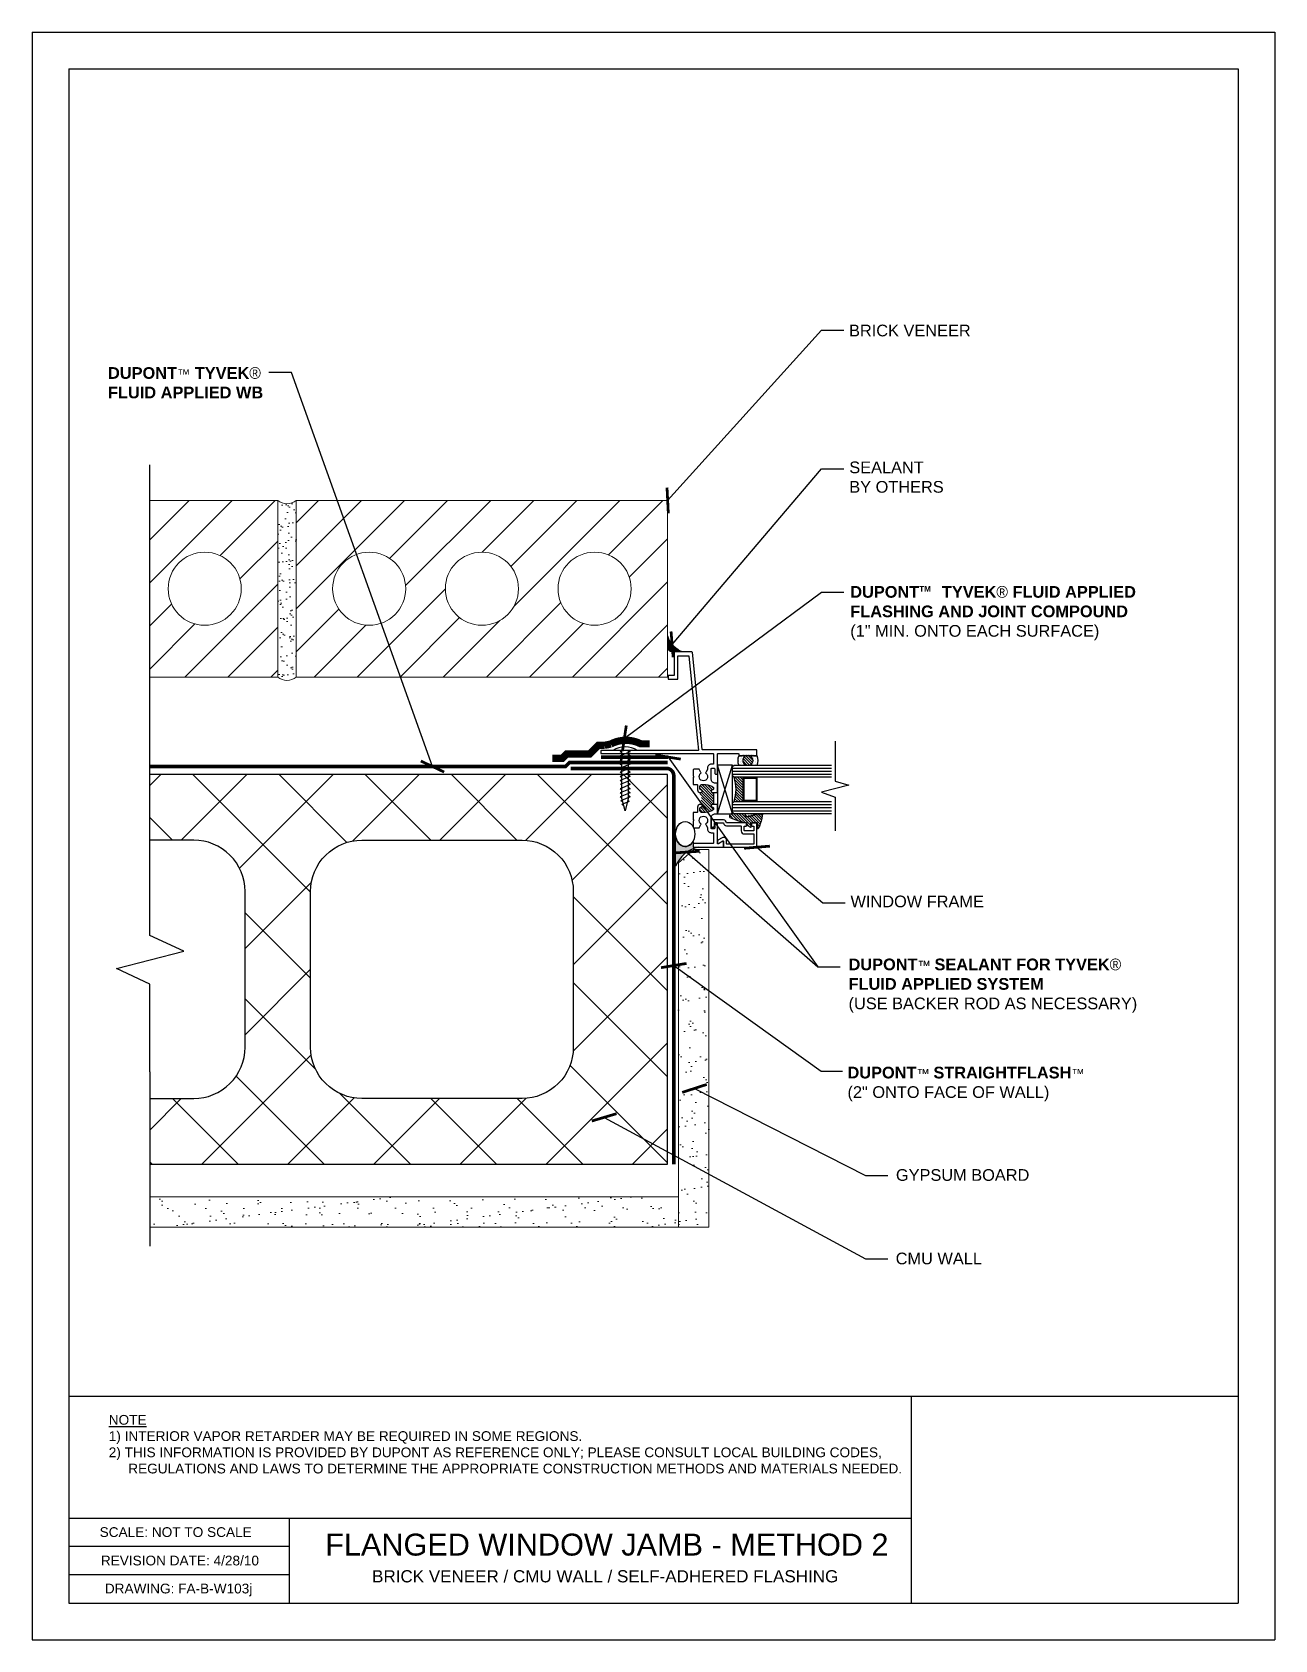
# Model space of a CAD drawing. Extents: x 431 to 456.5, y -41.5 to -8.5.
import ezdxf

# ---------------------------------------------------------------- set-up
doc = ezdxf.new("R2010")
doc.units = 0
doc.header["$LTSCALE"] = 1.5
doc.header["$MEASUREMENT"] = 0
doc.linetypes.add('DASHED2', pattern=[0.375, 0.25, -0.125])
doc.layers.get('0').update_dxf_attribs({"color": 8, "linetype": 'CONTINUOUS'})
for name, color, linetype in [('8x11-ttb$0$B', 5, 'CONTINUOUS'), ('CMU', 250, 'CONTINUOUS'), ('DuPont Self-Adhered Flashing', 252, 'CONTINUOUS'), ('Flanged Window', 250, 'CONTINUOUS'), ('SEALANT', 250, 'CONTINUOUS'), ('STRUCTURE', 250, 'CONTINUOUS'), ('TEXT', 7, 'CONTINUOUS'), ('Tyvek FA Flashing and Joint Treatment', 150, 'DASHED2'), ('Tyvek FA WB', 10, 'DASHED2')]:
    doc.layers.add(name, color=color, linetype=linetype)
for name, color, linetype, lineweight in [('A-Sealant', 250, 'CONTINUOUS', 15), ('brick', 250, 'CONTINUOUS', 5), ('Gyp Board', 250, 'CONTINUOUS', 20)]:
    doc.layers.add(name, color=color, linetype=linetype, lineweight=lineweight)
doc.layers.add('VIEWPORT', color=7, linetype='CONTINUOUS', plot=False)
doc.styles.add('DETAILS', font='sanss___.ttf', dxfattribs={"height": 1})
doc.dimstyles.new('ARCH_1_1-2_IN', dxfattribs={"dimscale": 0, "dimtxt": 0.09375, "dimasz": 0.09375, "dimexe": 0.0625, "dimexo": 0.0625, "dimgap": 0.0625, "dimtad": 1, "dimdec": 4, "dimlfac": 8, "dimzin": 3, "dimdsep": 46, "dimlunit": 4, "dimtxsty": 'Standard', "dimblk1": 'ARCHTICK', "dimblk2": 'ARCHTICK', "dimsah": 1, "dimcen": 0.0625, "dimdle": 0.0625, "dimclrd": 256, "dimclre": 256, "dimclrt": 256, "dimadec": 0, "dimazin": 0, "dimtfac": 1, "dimtdec": 4, "dimtmove": 0, "dimatfit": 3, "dimldrblk": 'ARCHTICK', "dimfxl": 1, "dimfrac": 2, "dimtolj": 1, "dimtzin": 0, "dimlwd": -1, "dimlwe": -1, "dimarcsym": 0})
pattern_1 = [(315, (440.01487, -11.85263), (0.02762136, 0.02762136), [])]

# ---------------------------------------------------------------- blocks, each defined once
blk = doc.blocks.new('*X1')
at = {"color": 0}
for p, q in [((0.140625, 0.34375), (0.140625, 0.34375)), ((0.15625, 0.375), (0.15625, 0.375)), ((0.171875, 0.34375), (0.171875, 0.34375)), ((0.1875, 0.375), (0.1875, 0.375)), ((0.203125, 0.34375), (0.203125, 0.34375)), ((0.21875, 0.375), (0.21875, 0.375)), ((0.234375, 0.34375), (0.234375, 0.34375)), ((0.25, 0.375), (0.25, 0.375)), ((0.265625, 0.34375), (0.265625, 0.34375)), ((0.28125, 0.375), (0.28125, 0.375)), ((0.296875, 0.34375), (0.296875, 0.34375)), ((0.3125, 0.375), (0.3125, 0.375)), ((0.140625, 0.28125), (0.140625, 0.28125)), ((0.140625, 0.09375), (0.140625, 0.09375)), ((0.140625, 0.03125), (0.140625, 0.03125)), ((0.15625, 0.3125), (0.15625, 0.3125)), ((0.15625, 0.0625), (0.15625, 0.0625)), ((0.15625, 0), (0.15625, 0)), ((0.171875, 0.03125), (0.171875, 0.03125)), ((0.1875, 0.3125), (0.1875, 0.3125)), ((0.1875, 0.0625), (0.1875, 0.0625)), ((0.1875, 0), (0.1875, 0)), ((0.203125, 0.03125), (0.203125, 0.03125)), ((0.21875, 0.3125), (0.21875, 0.3125)), ((0.21875, 0.0625), (0.21875, 0.0625)), ((0.21875, 0), (0.21875, 0)), ((0.234375, 0.03125), (0.234375, 0.03125)), ((0.25, 0.3125), (0.25, 0.3125)), ((0.25, 0.0625), (0.25, 0.0625)), ((0.25, 0), (0.25, 0)), ((0.265625, 0.03125), (0.265625, 0.03125)), ((0.28125, 0.3125), (0.28125, 0.3125)), ((0.28125, 0.0625), (0.28125, 0.0625)), ((0.28125, 0), (0.28125, 0)), ((0.296875, 0.28125), (0.296875, 0.28125)), ((0.296875, 0.09375), (0.296875, 0.09375)), ((0.296875, 0.03125), (0.296875, 0.03125)), ((0.3125, 0.3125), (0.3125, 0.3125)), ((0.3125, 0.25), (0.3125, 0.25)), ((0.3125, 0.125), (0.3125, 0.125)), ((0.3125, 0.0625), (0.3125, 0.0625)), ((0.3125, 0), (0.3125, 0))]:
    blk.add_line(p, q, dxfattribs=at)
blk = doc.blocks.new('_ArchTick')
at = {"color": 0, "linetype": 'ByBlock', "const_width": 0.15}
blk.add_lwpolyline([(-0.5, -0.5), (0.5, 0.5)], dxfattribs=at)
blk = doc.blocks.new('Revsion Date')
at = {"layer": 'TEXT', "insert": (0, 0.203, 0), "char_height": 0.2, "width": 16.26452, "attachment_point": 1, "style": 'DETAILS'}
blk.add_mtext('\\pi-0.033334,l0.033334,t0.1;REVISION DATE: 4/28/10', dxfattribs=at)

msp = doc.modelspace()

# ---------------------------------------------------------------- hatches: boundary and pattern name
at = {"layer": 'brick'}
h = msp.add_hatch(dxfattribs=at)
h.set_pattern_fill('_USER', color=256, scale=0.625, angle=45, style=0, pattern_type=0)
h.set_pattern_definition([(45, (327.72966, 178.6212), (-0.4419417, 0.4419417), [])])
h.paths.add_polyline_path([(443.995, -21.729), (443.995, -18.104), (436.37, -18.104), (436.37, -21.729)])
h.paths.add_polyline_path([(441.745, -19.916, -1), (443.245, -19.916, -1)], flags=16)
h.paths.add_polyline_path([(439.433, -19.916, -1), (440.933, -19.916, -1)], flags=16)
h.paths.add_polyline_path([(437.12, -19.916, -1), (438.62, -19.916, -1)], flags=16)
h.paths.add_polyline_path([(433.745, -19.916, -1), (435.245, -19.916, -1)], flags=16)
h.paths.add_polyline_path([(433.367, -18.104), (433.367, -21.729), (435.995, -21.729), (435.995, -18.104)])
h = msp.add_hatch(dxfattribs=at)
h.set_pattern_fill('AR-SAND', color=256, scale=0.15, style=0)
h.set_pattern_definition([(37.5, (489.29116, 62.98145), (-0.009449, 0.28902357), [0, -0.228, 0, -0.255, 0, -0.24375]), (7.5, (489.29116, 62.98145), (0.2654665, 0.4233219), [0, -0.123, 0, -0.2055, 0, -0.07875]), (327.5, (489.10666, 62.98145), (0.4671213, 0.00084886), [0, -0.075, 0, -0.27, 0, -0.3525]), (317.5, (489.10666, 62.98145), (0.450919, 0.1316513), [0, -0.0375, 0, -0.177, 0, -0.2025])])
h.paths.add_polyline_path([(435.995, -21.729, 0.36364), (436.37, -21.729), (436.37, -18.104, -0.36364), (435.995, -18.104)])
at = {"layer": 'CMU'}
h = msp.add_hatch(dxfattribs=at)
h.set_pattern_fill('ANSI37', color=256, scale=10, angle=-90, style=0)
h.set_pattern_definition([(315, (555.8985, -37.5424), (0.883883, 0.883883), []), (45, (555.8985, -37.5424), (-0.883883, 0.883883), [])])
h.paths.add_polyline_path([(436.669, -29.329), (436.669, -26.129, -0.414214), (437.722, -25.076), (441.006, -25.076, -0.414214), (442.059, -26.129), (442.059, -29.329, -0.414214), (441.006, -30.381), (437.722, -30.381, -0.414214)], flags=16)
h.paths.add_polyline_path([(433.367, -23.729), (433.367, -27.036), (434.066, -27.359), (432.682, -27.714), (433.367, -28.03), (433.367, -29.836), (433.367, -31.729), (443.995, -31.729), (443.995, -23.729)])
edge = h.paths.add_edge_path()
edge.add_line((433.367, -25.076), (433.367, -27.036))
edge.add_line((433.367, -27.036), (434.066, -27.359))
edge.add_line((434.066, -27.359), (432.682, -27.714))
edge.add_line((432.682, -27.714), (433.367, -28.03))
edge.add_line((433.367, -28.03), (433.367, -29.836))
edge.add_line((433.367, -29.836), (433.367, -30.381))
edge.add_line((433.367, -30.381), (434.269, -30.381))
edge.add_arc((434.269, -29.329), 1.053, 270, 360)
edge.add_line((435.322, -29.329), (435.322, -26.129))
edge.add_arc((434.269, -26.129), 1.053, 360, 450)
edge.add_line((434.269, -25.076), (433.367, -25.076))
at = {"layer": 'Flanged Window'}
h = msp.add_hatch(dxfattribs=at)
h.set_pattern_fill('ANSI31', color=256, scale=0.3125, angle=-90, style=0)
h.set_pattern_definition(pattern_1)
h.paths.add_polyline_path([(445.591, -23.347, 0.599485), (445.591, -23.535), (445.691, -23.535, 0.599485), (445.691, -23.347)])
h = msp.add_hatch(dxfattribs=at)
h.set_pattern_fill('ANSI31', color=256, scale=0.3125, angle=-90, style=0)
h.set_pattern_definition(pattern_1)
h.paths.add_polyline_path([(444.773, -23.937), (444.688, -23.937, 0.414214), (444.657, -23.968), (444.657, -23.999), (444.657, -24.022, 0.413437), (444.682, -24.047, -0.413437), (444.707, -24.072, -0.414214), (444.682, -24.097), (444.645, -24.097, -0.02353), (444.64, -24.097, -0.382874), (444.64, -24.347, -0.02353), (444.645, -24.347), (444.682, -24.347, -0.414214), (444.707, -24.372, -0.413437), (444.682, -24.397, 0.413437), (444.657, -24.422), (444.657, -24.476, 0.414214), (444.688, -24.507), (444.773, -24.507, 0.177059), (444.935, -24.448, 0.22095), (444.938, -24.441), (444.938, -24.422, 0.414214), (444.913, -24.397, -0.414214), (444.888, -24.372, -0.414214), (444.913, -24.347), (444.938, -24.347), (444.938, -24.097), (444.913, -24.097, -0.414214), (444.888, -24.072, -0.414214), (444.913, -24.047, 0.414214), (444.938, -24.022), (444.938, -24.004, 0.22095), (444.935, -23.996, 0.177059)])
h = msp.add_hatch(dxfattribs=at)
h.set_pattern_fill('ANSI31', color=256, scale=0.3125, angle=-90, style=0)
h.set_pattern_definition(pattern_1)
h.paths.add_polyline_path([(445.359, -24.285, 0.153266), (445.359, -23.785), (445.563, -23.785, 0.414214), (445.543, -23.805), (445.543, -24.265, 0.414214), (445.563, -24.285)])
h = msp.add_hatch(dxfattribs=at)
h.set_pattern_fill('ANSI31', color=256, scale=0.3125, angle=-90, style=0)
h.set_pattern_definition(pattern_1)
edge = h.paths.add_edge_path()
edge.add_ellipse((445.696, -24.566), major_axis=(-0.139, -0.032), ratio=0.13155, start_angle=43.2326, end_angle=180.0222)
edge.add_arc((445.596, -24.586), 0.0158, 131.5153, 277.1039, ccw=False)
edge.add_arc((445.57, -24.557), 0.0227, 312.2539, 394.0602)
edge.add_arc((445.574, -24.55), 0.0156, 20.163, 80.3876)
edge.add_line((445.577, -24.535), (445.304, -24.535))
edge.add_line((445.304, -24.535), (445.297, -24.535))
edge.add_ellipse((445.299, -24.581), major_axis=(-0.0011, 0.0457), ratio=0.621164, start_angle=0, end_angle=153.2403)
edge.add_line((445.287, -24.622), (445.503, -24.699))
edge.add_ellipse((445.527, -24.69), major_axis=(-0.0468, 0.0085), ratio=0.312415, start_angle=62.5423, end_angle=105.8209)
edge.add_line((445.537, -24.706), (445.613, -24.722))
edge.add_arc((445.563, -24.761), 0.0627, 0.4556, 37.9177, ccw=False)
edge.add_arc((445.646, -24.758), 0.0202, 187.3692, 230.7733)
edge.add_line((445.633, -24.774), (445.695, -24.813))
edge.add_arc((445.695, -24.797), 0.0156, 270, 368.9186)
edge.add_line((445.711, -24.795), (445.7, -24.722))
edge.add_line((445.7, -24.722), (445.83, -24.722))
edge.add_line((445.83, -24.722), (445.83, -24.824))
edge.add_arc((445.845, -24.824), 0.0156, 180, 322.8134)
edge.add_ellipse((445.898, -24.684), major_axis=(-0.041, -0.149), ratio=0.091401, start_angle=0, end_angle=180)
edge.add_line((445.939, -24.535), (445.835, -24.535))
at = {"layer": 'Gyp Board'}
h = msp.add_hatch(dxfattribs=at)
h.set_pattern_fill('AR-SAND,_O', color=256, scale=0.25)
h.set_pattern_definition([(37.5, (0, -43.4897), (-0.01574834, 0.48170594), [0, -0.38, 0, -0.425, 0, -0.40625]), (7.5, (0, -43.4897), (0.4424442, 0.7055365), [0, -0.205, 0, -0.3425, 0, -0.13125]), (327.5, (-0.3075, -43.4897), (0.77853547, 0.00141476), [0, -0.125, 0, -0.45, 0, -0.5875]), (317.5, (-0.3075, -43.4897), (0.7515317, 0.2194189), [0, -0.0625, 0, -0.295, 0, -0.3375])])
h.paths.add_polyline_path([(444.839, -25.271), (444.532, -25.271), (444.214, -25.54), (444.214, -33.021), (444.839, -33.021)])
h = msp.add_hatch(dxfattribs=at)
h.set_pattern_fill('AR-SAND,_O', color=256, scale=0.25)
h.set_pattern_definition([(37.5, (489.29116, 62.98145), (-0.0157483, 0.481706), [0, -0.38, 0, -0.425, 0, -0.40625]), (7.5, (489.29116, 62.98145), (0.442444, 0.7055365), [0, -0.205, 0, -0.3425, 0, -0.13125]), (327.5, (488.98366, 62.98145), (0.7785355, 0.0014148), [0, -0.125, 0, -0.45, 0, -0.5875]), (317.5, (488.98366, 62.98145), (0.7515317, 0.219419), [0, -0.0625, 0, -0.295, 0, -0.3375])])
h.paths.add_polyline_path([(433.367, -32.396), (433.367, -33.021), (444.214, -33.021), (444.214, -32.396)])
at = {"layer": 'SEALANT', "linetype": 'Continuous'}
msp.add_hatch(color=256, dxfattribs=at).paths.add_polyline_path([(444.002, -20.886), (444.002, -21.176), (444.04, -21.212), (444.316, -21.212, -0.262493)])
h = msp.add_hatch(color=256, dxfattribs=at)
edge = h.paths.add_edge_path()
edge.add_arc((444.759, -25.855), 0.648, 102.4964, 157.6934)
edge.add_line((444.159, -25.609), (444.159, -24.996))
edge.add_arc((444.447, -24.955), 0.291, 188.0837, 233.9218)
edge.add_arc((444.353, -25.031), 0.177, 243.9362, 336.1224)
edge.add_line((444.515, -25.102), (444.516, -25.222))
edge.add_line((444.516, -25.222), (444.619, -25.222))

# ---------------------------------------------------------------- linework, layer by layer
at = {"layer": '8x11-ttb$0$B', "color": 7}
for p, q in [((431.704, -9.242, 0), (431.704, -40.742, 0)), ((431.704, -9.242, 0), (455.704, -9.242, 0)), ((455.704, -9.242, 0), (455.704, -40.742, 0)), ((431.704, -38.991, 0), (448.993, -38.991, 0)), ((431.704, -40.742, 0), (455.704, -40.742, 0))]:
    msp.add_line(p, q, dxfattribs=at)
at = {"layer": '8x11-ttb$0$B', "color": 7, "elevation": 0}
for points in [[(455.704, -36.497), (431.704, -36.497)], [(448.993, -36.497), (448.993, -40.742)], [(436.231, -38.991), (436.231, -40.742)], [(436.231, -39.575), (431.704, -39.575)], [(436.231, -40.158), (431.704, -40.158)]]:
    msp.add_lwpolyline(points, dxfattribs=at)
at = {"layer": 'A-Sealant'}
msp.add_arc((444.448, -20.771), 0.461, 194.5226, 253.3544, dxfattribs=at)
at = {"layer": 'brick', "elevation": 0}
msp.add_lwpolyline([(433.367, -18.104), (435.995, -18.104), (435.995, -21.729), (433.367, -21.729)], dxfattribs=at)
msp.add_lwpolyline([(443.995, -18.104), (436.37, -18.104), (436.37, -21.729), (443.995, -21.729)], close=True, dxfattribs=at)
at = {"layer": 'brick'}
for centre in [(434.495, -19.916, 0), (437.87, -19.916, 0), (440.183, -19.916, 0), (442.495, -19.916, 0)]:
    msp.add_circle(centre, 0.75, dxfattribs=at)
for centre in [(436.183, -17.88, 0), (436.183, -21.505, 0)]:
    msp.add_arc(centre, 0.292, 230.0334, 309.9666, dxfattribs=at)
at = {"layer": 'CMU', "elevation": 0}
msp.add_lwpolyline([(433.367, -31.729), (434.241, -31.729), (443.995, -31.729), (443.995, -23.729), (434.241, -23.729), (433.367, -23.729)], dxfattribs=at)
msp.add_lwpolyline([(433.367, -30.381), (434.269, -30.381, 0.414214), (435.322, -29.329), (435.322, -26.129, 0.414214), (434.269, -25.076), (433.367, -25.076)], format="xyb", dxfattribs=at)
msp.add_lwpolyline([(437.722, -30.381, -0.414214), (436.669, -29.329), (436.669, -26.129, -0.414214), (437.722, -25.076), (441.006, -25.076, -0.414214), (442.059, -26.129), (442.059, -29.329, -0.414214), (441.006, -30.381)], format="xyb", close=True, dxfattribs=at)
at = {"layer": 'DuPont Self-Adhered Flashing', "const_width": 0.075, "elevation": 0}
msp.add_lwpolyline([(444.12, -31.729), (444.12, -23.754, 0.414214), (443.97, -23.604), (442.002, -23.604)], format="xyb", dxfattribs=at)
at = {"layer": 'Flanged Window'}
for p, q in [((447.431, -23.043), (447.431, -23.863)), ((443.075, -23.238), (443.018, -23.262)), ((443.223, -23.262), (443.018, -23.346)), ((443.047, -23.281), (443.018, -23.262)), ((443.223, -23.346), (443.018, -23.43)), ((443.047, -23.366), (443.018, -23.346)), ((443.048, -23.238), (443.048, -24.192)), ((443.193, -24.192), (443.193, -23.238)), ((443.223, -23.262), (443.194, -23.242)), ((443.223, -23.346), (443.194, -23.326)), ((443.223, -23.43), (443.194, -23.411)), ((443.223, -23.43), (443.018, -23.515)), ((443.047, -23.45), (443.018, -23.43)), ((443.223, -23.515), (443.018, -23.599)), ((443.047, -23.535), (443.018, -23.515)), ((443.223, -23.599), (443.018, -23.684)), ((443.047, -23.619), (443.018, -23.599)), ((443.223, -23.684), (443.018, -23.768)), ((443.047, -23.703), (443.018, -23.684)), ((443.223, -23.515), (443.194, -23.495)), ((443.223, -23.599), (443.194, -23.579)), ((443.223, -23.684), (443.194, -23.664)), ((443.223, -23.768), (443.194, -23.748)), ((445.328, -23.597), (447.359, -23.597)), ((445.328, -23.66), (447.359, -23.66)), ((445.328, -23.722), (447.359, -23.722)), ((443.223, -23.768), (443.018, -23.852)), ((443.047, -23.788), (443.018, -23.768)), ((443.223, -23.852), (443.018, -23.937)), ((443.047, -23.872), (443.018, -23.852)), ((443.223, -23.937), (443.018, -24.021)), ((443.223, -24.021), (443.018, -24.105)), ((443.047, -24.041), (443.018, -24.021)), ((443.223, -23.852), (443.194, -23.833)), ((443.223, -23.937), (443.194, -23.917)), ((443.223, -24.021), (443.194, -24.001)), ((443.223, -24.105), (443.194, -24.086)), ((447.71, -23.946), (447.152, -24.094)), ((447.431, -23.863), (447.71, -23.946)), ((443.223, -24.105), (443.018, -24.19)), ((443.047, -24.125), (443.018, -24.105)), ((443.053, -24.214), (443.018, -24.19)), ((443.223, -24.19), (443.034, -24.267)), ((443.074, -24.294), (443.034, -24.267)), ((443.12, -24.474), (443.048, -24.192)), ((443.203, -24.282), (443.054, -24.344)), ((443.094, -24.37), (443.054, -24.344)), ((443.193, -24.192), (443.12, -24.474)), ((443.203, -24.282), (443.174, -24.263)), ((443.223, -24.19), (443.194, -24.17)), ((445.328, -24.347), (447.359, -24.347)), ((445.328, -24.41), (447.359, -24.41)), ((447.152, -24.094), (447.431, -24.195)), ((447.431, -24.195), (447.431, -24.883)), ((445.328, -24.472), (447.359, -24.472))]:
    msp.add_line(p, q, dxfattribs=at)
for points in [[(444.68, -22.989), (444.503, -21.222, 0.385314), (444.493, -21.213), (444.127, -21.213), (444.127, -21.697), (444.002, -21.697), (444.002, -21.775), (444.205, -21.775), (444.205, -21.291), (444.423, -21.291, -0.385314), (444.432, -21.3), (444.606, -23.037)], [(444.606, -23.037), (444.625, -23.227, -0.443716), (444.615, -23.238), (443.525, -23.238), (443.525, -23.238), (443.505, -23.238), (442.627, -23.238), (442.627, -23.3), (444.928, -23.3, -0.414214), (444.938, -23.31), (444.938, -23.509, -0.414214), (444.928, -23.519), (444.891, -23.519, 0.414214), (444.813, -23.597), (444.813, -23.622, -0.131652), (444.812, -23.627), (444.775, -23.69, 0.383968), (444.778, -23.704, -3.079589), (444.677, -23.704, 0.383968), (444.679, -23.69), (444.64, -23.622, 0.267949), (444.631, -23.617), (444.547, -23.617, 0.414214), (444.516, -23.648), (444.516, -23.758), (444.531, -23.773), (444.516, -23.788), (444.516, -23.927, 0.414214), (444.526, -23.937), (444.597, -23.937, -0.414214), (444.607, -23.947), (444.607, -24.047, 0.414214), (444.657, -24.097), (444.682, -24.097, 0.414214), (444.707, -24.072)], [(444.707, -24.072, 0.414214), (444.682, -24.047, -0.414214), (444.657, -24.022), (444.657, -23.968, -0.414214), (444.688, -23.937), (444.773, -23.937, -0.177059), (444.935, -23.996, -0.22095), (444.938, -24.004), (444.938, -24.022, -0.414214), (444.913, -24.047, 0.414214), (444.888, -24.072, 0.414214), (444.913, -24.097), (445.016, -24.097), (445.016, -23.919, 0.414214), (445.006, -23.909), (444.971, -23.909, -0.414214), (444.891, -23.829), (444.891, -23.607, -0.414214), (444.901, -23.597), (444.935, -23.597, -0.414214), (444.966, -23.628), (444.966, -23.707, 0.414214), (444.981, -23.722), (445.006, -23.722, 0.414214), (445.016, -23.712), (445.016, -23.31, -0.414214), (445.026, -23.3), (445.443, -23.3, -0.414214), (445.453, -23.31), (445.453, -23.337, 0.414214), (445.463, -23.347), (445.521, -23.347), (445.536, -23.332), (445.551, -23.347), (445.566, -23.332), (445.581, -23.347), (445.596, -23.332), (445.611, -23.347), (445.626, -23.332), (445.641, -23.347), (445.656, -23.332), (445.671, -23.347), (445.686, -23.332), (445.701, -23.347), (445.716, -23.332), (445.731, -23.347), (445.746, -23.332), (445.761, -23.347), (445.828, -23.347), (445.828, -23.222), (444.712, -23.222, -0.385314), (444.702, -23.213), (444.68, -22.989)], [(445.585, -24.574, 0.375935), (445.589, -24.545, 0.269), (445.577, -24.535), (445.304, -24.535), (445.297, -24.535)], [(445.537, -24.706), (445.613, -24.722, -0.149872), (445.626, -24.757, 0.239449), (445.633, -24.774), (445.695, -24.813, 0.460576), (445.711, -24.795), (445.7, -24.722), (445.83, -24.722), (445.83, -24.824, 0.718661), (445.858, -24.833, 0.718661)], [(445.585, -24.574, 0.723342), (445.597, -24.602, 0.723342)]]:
    msp.add_lwpolyline(points, format="xyb", dxfattribs=at)
for points in [[(445.453, -23.347, 0.224876), (445.453, -23.535), (445.829, -23.535, 0.224876), (445.829, -23.347)], [(445.828, -23.805), (445.828, -24.265, -0.414214), (445.808, -24.285), (445.563, -24.285, -0.414214), (445.543, -24.265), (445.543, -23.805, -0.414214), (445.563, -23.785), (445.808, -23.785, -0.414214)], [(444.688, -24.507, -0.414214), (444.657, -24.476), (444.657, -24.422, -0.414214), (444.682, -24.397, 0.414214), (444.707, -24.372, 0.414214), (444.682, -24.347), (444.657, -24.347, 0.414214), (444.607, -24.397), (444.607, -24.497, -0.414214), (444.597, -24.507), (444.526, -24.507, 0.414214), (444.516, -24.517), (444.516, -24.656), (444.531, -24.671), (444.516, -24.686), (444.516, -24.796, 0.414214), (444.547, -24.827), (444.631, -24.827, 0.267949), (444.64, -24.822), (444.679, -24.754, 0.383968), (444.677, -24.741, -3.079589), (444.778, -24.741, 0.383968), (444.775, -24.754), (444.812, -24.818, -0.131652), (444.813, -24.823), (444.813, -24.847, 0.414214), (444.891, -24.925), (444.928, -24.925, -0.414214), (444.938, -24.935), (444.938, -25.134, -0.414214), (444.928, -25.144), (444.516, -25.144), (444.516, -25.222), (445.016, -25.222), (445.141, -25.222), (445.141, -25.107, 0.414214), (445.131, -25.097, 0.131652), (445.126, -25.099), (445.031, -25.153, -0.57735), (445.016, -25.145), (445.016, -24.732, 0.414214), (445.006, -24.722), (444.981, -24.722, 0.414214), (444.966, -24.737), (444.966, -24.816, -0.414214), (444.935, -24.847), (444.901, -24.847, -0.414214), (444.891, -24.837), (444.891, -24.615, -0.414214), (444.971, -24.535), (445.006, -24.535, 0.414214), (445.016, -24.525), (445.016, -24.347), (444.913, -24.347, 0.414214), (444.888, -24.372, 0.414214), (444.913, -24.397, -0.414214), (444.938, -24.422), (444.938, -24.441, -0.22095), (444.935, -24.448, -0.177059), (444.773, -24.507)], [(445.616, -24.732, 0.414214), (445.606, -24.722), (445.203, -24.722, 0.414214), (445.141, -24.66), (444.901, -24.66, 0.414214), (444.891, -24.67), (444.891, -24.789, 0.880809), (444.953, -24.789), (444.953, -24.732, -0.414214), (444.963, -24.722), (445.141, -24.722), (445.141, -24.722, 0.414214), (445.203, -24.784), (445.494, -24.784, -0.414214), (445.504, -24.794), (445.504, -24.887, 0.414214), (445.566, -24.949), (445.756, -24.949, -0.414214), (445.766, -24.959), (445.766, -25.15, -0.414214), (445.756, -25.16), (445.213, -25.16, -0.414214), (445.203, -25.15), (445.203, -25.082, 0.579), (445.11, -25.029), (445.026, -25.078, 0.266624), (445.021, -25.086), (445.021, -25.135, 0.579), (445.036, -25.143), (445.126, -25.091, -0.579), (445.141, -25.1), (445.141, -25.222), (445.828, -25.222), (445.828, -24.722), (445.726, -24.722, 0.414214), (445.716, -24.732), (445.716, -24.777, 0.414214), (445.726, -24.787), (445.756, -24.787, -0.414214), (445.766, -24.797), (445.766, -24.877, -0.414214), (445.756, -24.887), (445.606, -24.887), (445.576, -24.887, -0.414214), (445.566, -24.877), (445.566, -24.797, -0.414214), (445.576, -24.787), (445.606, -24.787, 0.414214), (445.616, -24.777)]]:
    msp.add_lwpolyline(points, format="xyb", close=True, dxfattribs=at)
for points in [[(445.016, -23.535), (445.016, -24.535), (445.328, -24.535), (445.328, -23.535)], [(445.808, -23.805), (445.808, -24.265), (445.563, -24.265), (445.563, -23.805)]]:
    msp.add_lwpolyline(points, close=True, dxfattribs=at)
for points in [[(445.328, -24.535), (445.016, -23.535)], [(445.016, -24.535), (445.328, -23.535)], [(447.359, -23.785), (445.359, -23.785), (445.328, -23.753), (445.328, -23.566), (445.359, -23.535), (447.359, -23.535)], [(444.938, -24.097), (444.938, -24.347)], [(447.359, -24.535), (445.359, -24.535), (445.328, -24.503), (445.328, -24.316), (445.359, -24.285), (447.359, -24.285)], [(445.287, -24.622), (445.503, -24.699)], [(445.835, -24.535), (445.939, -24.535)]]:
    msp.add_lwpolyline(points, dxfattribs=at)
for centre, radius, start, end in [((443.123, -23.604), 0.443, 55.6322, 124.3678), ((445.641, -23.441), 0.106, 118.1159, 241.8841), ((445.641, -23.441), 0.106, 298.1159, 61.8841), ((444.563, -24.035), 0.835, 342.5726, 17.4274)]:
    msp.add_arc(centre, radius, start, end, dxfattribs=at)
at = {"layer": 'Flanged Window', "extrusion": (0, 0, -1)}
for centre, major_axis, ratio, start_param, end_param in [((445.299, -24.581), (-0.0011, 0.0457), 0.621164, 3.608637, 6.283185), ((445.527, -24.69), (-0.0468, 0.0085), 0.312415, 4.436263, 5.191616), ((445.696, -24.566), (-0.139, -0.032), 0.13155, 3.141205, 5.52998), ((445.898, -24.684), (-0.041, -0.149), 0.091401, 3.141593, 6.283185)]:
    msp.add_ellipse(centre, major_axis=major_axis, ratio=ratio, start_param=start_param, end_param=end_param, dxfattribs=at)
at = {"layer": 'Gyp Board', "elevation": 0}
for points in [[(444.214, -33.021), (444.839, -33.021), (444.839, -25.271), (444.532, -25.271), (444.214, -25.54)], [(444.214, -25.54), (444.214, -33.021)], [(433.367, -33.021), (444.214, -33.021), (444.214, -32.396), (433.367, -32.396)]]:
    msp.add_lwpolyline(points, dxfattribs=at)
at = {"layer": 'SEALANT', "linetype": 'Continuous', "const_width": 0.075, "elevation": 0}
msp.add_lwpolyline([(444.002, -23.371), (442.627, -23.371)], dxfattribs=at)
at = {"layer": 'SEALANT', "linetype": 'Continuous'}
for points in [[(444.619, -25.222, 0.24561), (444.159, -25.609), (444.159, -24.996, 0.202717), (444.276, -25.19, 0.346126)], [(444.276, -25.19, 0.425434), (444.515, -25.102), (444.516, -25.222), (444.619, -25.222)]]:
    msp.add_lwpolyline(points, format="xyb", dxfattribs=at)
msp.add_ellipse((444.355, -24.951), major_axis=(0, -0.258), ratio=0.765745, dxfattribs=at)
at = {"layer": 'STRUCTURE'}
msp.add_line((433.367, -29.836, 0), (433.367, -33.411, 0), dxfattribs=at)
at = {"layer": 'STRUCTURE', "elevation": 0}
msp.add_lwpolyline([(433.367, -29.836), (433.367, -28.03), (432.682, -27.714), (434.066, -27.359), (433.367, -27.036), (433.367, -17.371)], dxfattribs=at)
at = {"layer": 'Tyvek FA Flashing and Joint Treatment', "ltscale": 0.5, "const_width": 0.15, "flags": 128}
msp.add_lwpolyline([(443.624, -23.1), (443.454, -23.1, -0.114006), (443.432, -23.095, 0.238996), (442.826, -23.104, -0.017442), (442.702, -23.129), (442.575, -23.129), (442.394, -23.31), (441.921, -23.31), (441.834, -23.397), (441.627, -23.397)], format="xyb", dxfattribs=at)
at = {"layer": 'Tyvek FA WB', "elevation": 0, "flags": 128}
msp.add_lwpolyline([(443.995, -23.48, 0.075, 0.075, 0), (441.985, -23.48, 0.075, 0.075, 0), (441.898, -23.567, 0.075, 0.075, 0), (433.367, -23.567, 0.075, 0.075, 0)], format="xyseb", dxfattribs=at)
at = {"layer": 'VIEWPORT', "color": 1}
for p, q in [((430.954, -8.492, 0), (430.954, -41.492, 0)), ((430.954, -8.492, 0), (456.454, -8.492, 0)), ((456.454, -8.492, 0), (456.454, -41.492, 0)), ((430.954, -41.492, 0), (456.454, -41.492, 0))]:
    msp.add_line(p, q, dxfattribs=at)

# ---------------------------------------------------------------- block references
at = {"layer": 'Flanged Window', "extrusion": (0, 0, -1), "zscale": -1, "rotation": 270}
msp.add_blockref('*X1', (-445.829, -23.222), dxfattribs=at)
at = {"layer": 'TEXT'}
msp.add_blockref('Revsion Date', (432.364, -39.967), dxfattribs=at)

# ---------------------------------------------------------------- texts
at = {"layer": 'TEXT', "style": 'DETAILS'}
for s, insert, char_height, width, attachment_point in [('BRICK VENEER', (447.717, -14.496, 0), 0.24, 6.52135, 1), ('{\\fSansSerif|b1|i0|c2|p2;DUPONT\\fArial|b0|i0|c0|p32;\\H0.8125x;™\\fSansSerif|b1|i0|c2|p2;\\H1.2308x; TYVEK\\fSymbol|b0|i0|c2|p18;â\\fSansSerif|b1|i0|c2|p2; FLUID APPLIED WB}', (432.511, -15.368, 0), 0.24, 4.08366, 1), ('SEALANT \\PBY OTHERS', (447.722, -17.305, 0), 0.24, 6.52135, 1), ('{\\fSansSerif|b1|i0|c2|p2;DUPONT     TYVEK\\fSymbol|b0|i0|c2|p18;â\\fSansSerif|b1|i0|c2|p2; FLUID APPLIED FLASHING AND JOINT COMPOUND} \\P(1" MIN. ONTO EACH SURFACE)', (447.742, -20.417), 0.24, 7.26159, 4), ('WINDOW FRAME', (447.747, -26.215, 0), 0.24, 6.52135, 1), ('{\\fSansSerif|b1|i0|c2|p2;DUPONT\\fArial|b0|i0|c0|p32;\\H0.8125x;™\\fArial|b1|i0|c0|p32; \\H1.2308x;SEALANT FOR TYVEK\\fSymbol|b0|i0|c2|p18;â\\fArial|b0|i0|c0|p32; \\fArial|b1|i0|c0|p32;FLUID APPLIED SYSTEM\\P\\fArial|b0|i0|c0|p32;\\H0.99998x;(USE BACKER ROD AS NECESSARY)}', (447.707, -27.508, 0), 0.24, 6.52135, 1), ('{\\fSansSerif|b1|i0|c2|p2;DUPONT\\fArial|b0|i0|c0|p32;\\H0.8125x;™\\fArial|b1|i0|c0|p32; \\H1.2308x;STRAIGHTFLASH\\fArial|b0|i0|c0|p32;\\H0.81248x;™\\P}(2" ONTO FACE OF WALL)', (447.685, -29.728, 0), 0.24, 6.52135, 1), ('GYPSUM BOARD', (448.679, -31.83, 0), 0.24, 6.52135, 1), ('CMU WALL', (448.674, -33.544, 0), 0.24, 6.52135, 1), ('{\\LNOTE\\P}1) INTERIOR VAPOR RETARDER MAY BE REQUIRED IN SOME REGIONS.\\P\\pi-0.4,l0.4;2) THIS INFORMATION IS PROVIDED BY DUPONT AS REFERENCE ONLY; PLEASE CONSULT LOCAL BUILDING CODES, REGULATIONS AND LAWS TO DETERMINE THE APPROPRIATE CONSTRUCTION METHODS AND MATERIALS NEEDED.', (432.526, -36.876, 0), 0.2, 16.26452, 1), ('\\pi-0.033334,l0.033334,t0.1;SCALE: NOT TO SCALE', (432.339, -39.18, 0), 0.2, 16.26452, 1), ('\\pi1.0626;{\\H0.9x;FLANGED WINDOW JAMB - METHOD 2\\H1.0667x; \\P\\pi2.0248;\\H0.52082x;BRICK VENEER / CMU WALL / SELF-ADHERED FLASHING}', (435.905, -39.312, 0), 0.5, 13.39365, 1), ('\\pi-0.033334,l0.033334,t0.1;DRAWING: FA-B-W103j', (432.445, -40.339, 0), 0.2, 16.26452, 1)]:
    msp.add_mtext(s, dxfattribs=dict(at, insert=insert, char_height=char_height, width=width, attachment_point=attachment_point))
at = {"layer": 'TEXT', "insert": (449.156, -19.92), "char_height": 0.12, "attachment_point": 4, "style": 'DETAILS'}
msp.add_mtext('{\\fSansSerif|b1|i0|c2|p2;TM}', dxfattribs=at)

# ---------------------------------------------------------------- leaders
at = {"layer": 'TEXT'}
for points in [[(443.995, -18.104, 0), (447.151, -14.609, 0), (447.611, -14.609, 0)], [(439.169, -23.566, 0), (436.273, -15.479, 0), (435.814, -15.479, 0)], [(444.086, -21.058, 0), (447.153, -17.453, 0), (447.613, -17.453, 0)], [(443.107, -22.986, 0), (447.153, -19.986, 0), (447.613, -19.986, 0)], [(444.002, -23.371, 0), (447.079, -27.676, 0), (447.538, -27.676, 0)], [(444.389, -25.322, 0), (447.079, -27.676, 0), (447.538, -27.676, 0)], [(445.828, -25.222, 0), (447.179, -26.363, 0), (447.638, -26.363, 0)], [(444.12, -27.651, 0), (447.146, -29.822, 0), (447.582, -29.822, 0)], [(444.546, -30.173, 0), (448.055, -31.963, 0), (448.515, -31.963, 0)], [(442.692, -30.767, 0), (448.055, -33.67, 0), (448.515, -33.67, 0)]]:
    msp.add_leader(points, dimstyle='ARCH_1_1-2_IN', override={"dimscale": 4, "dimgap": 0.0625, "dimtad": 0}, dxfattribs=at)

doc.saveas('drawing.dxf')
